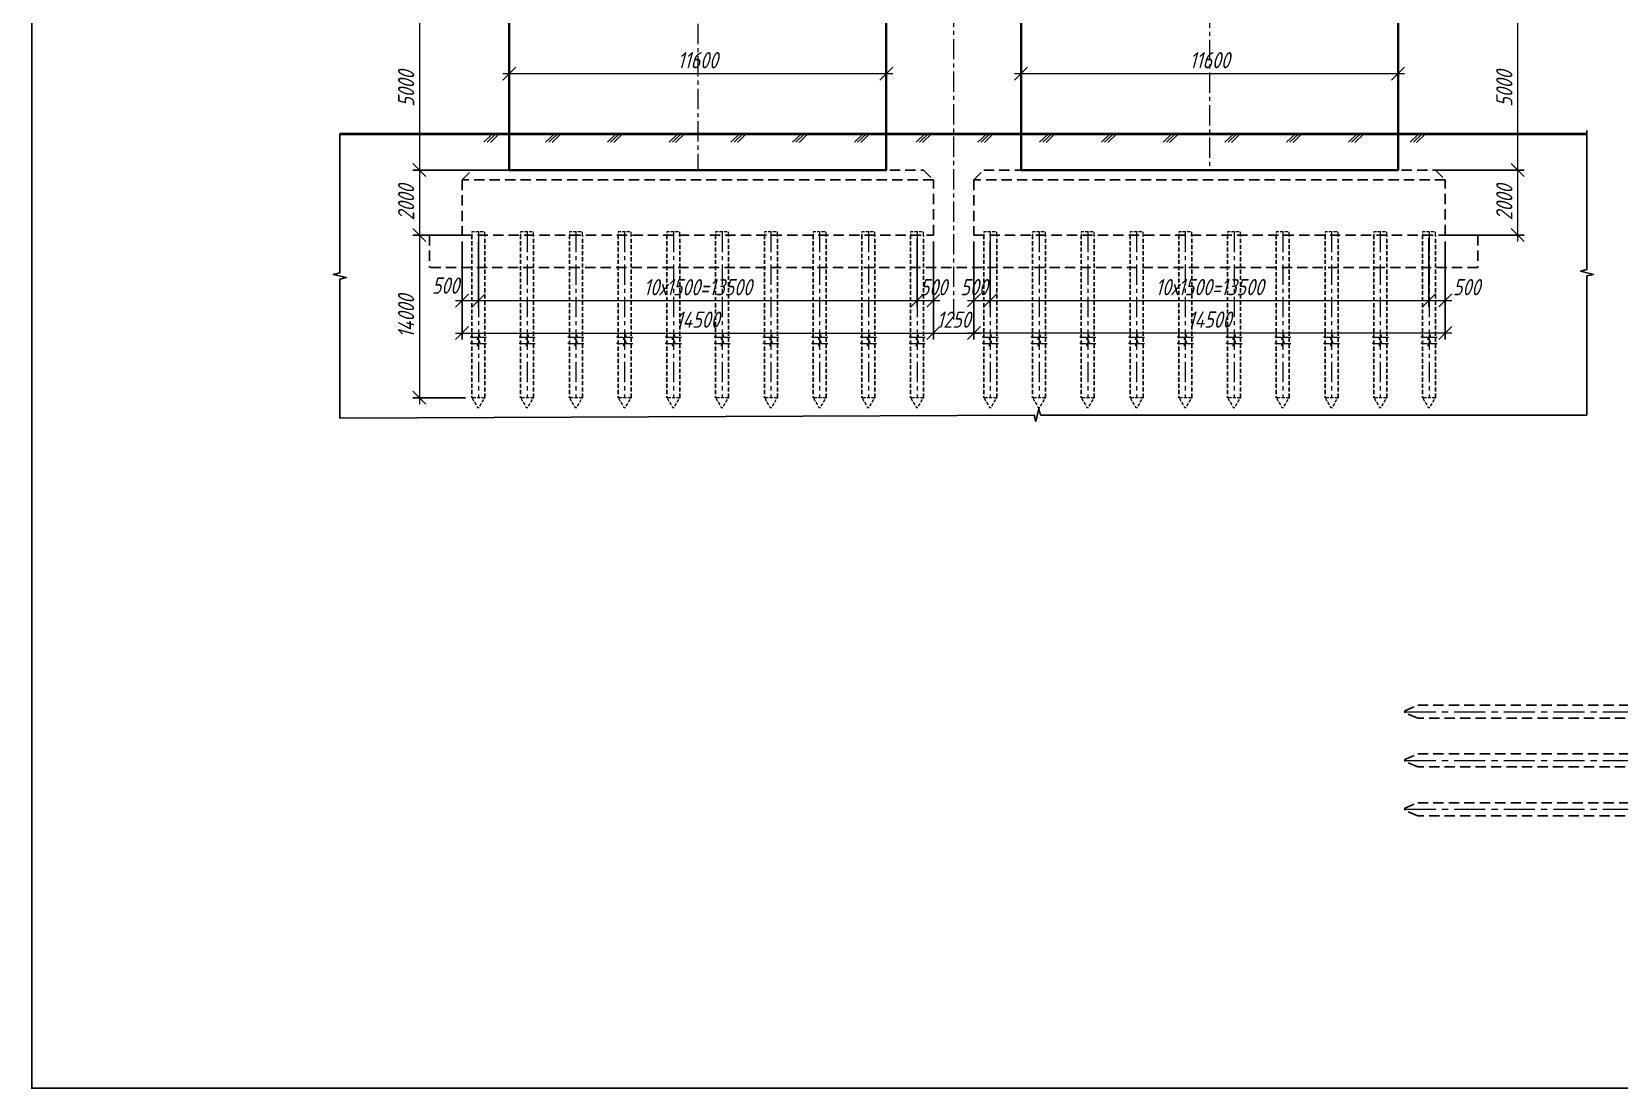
# Model space of a CAD drawing. Header units: millimetres. Extents: x 0 to 285450075, y -3000605 to 8125189010.
# Drawn here: x 7130155 to 7178999, y -10235 to 22255 of the extents above; entities that cross this region are included whole.
import ezdxf

# ---------------------------------------------------------------- set-up
doc = ezdxf.new("R2010")
doc.units = ezdxf.units.MM
for name, pattern in [('CENTER', [50.8, 31.75, -6.35, 6.35, -6.35]), ('DASHED', [7, 5, -2, 0]), ('невидимая', [9.525, 6.35, -3.175]), ('осевая', [2, 1.25, -0.25, 0.25, -0.25])]:
    doc.linetypes.add(name, pattern=pattern)
for name, color, linetype, lineweight in [('01_Основные', 7, 'Continuous', 40), ('04_Невидимые', 3, 'Continuous', 13), ('1-Бетон', 106, 'Continuous', 35), ('1-Оси', 1, 'CENTER', 20), ('ИС_Ось', 3, 'осевая', 18), ('ИС_Размер', 3, 'Continuous', 18), ('ИС_Тонкая', 3, 'Continuous', 18)]:
    doc.layers.add(name, color=color, linetype=linetype, lineweight=lineweight)
doc.layers.add('ИС_Невидимая', color=4, linetype='невидимая')
doc.styles.add('0', font='isocpeur.ttf', dxfattribs={"width": 0.8, "oblique": 15})
doc.dimstyles.new('М200', dxfattribs={"dimscale": 200, "dimtxt": 2.5, "dimasz": 2, "dimexe": 1, "dimexo": 1, "dimgap": 0.8, "dimtad": 1, "dimdec": 0, "dimzin": 0, "dimdsep": 46, "dimtxsty": '0', "dimblk": 'OBLIQUE', "dimcen": 0.09, "dimdle": 1, "dimclrd": 256, "dimclre": 256, "dimclrt": 256, "dimadec": 4, "dimazin": 0, "dimtfac": 1, "dimtdec": 0, "dimtmove": 1, "dimatfit": 2, "dimfxl": 1, "dimtolj": 1, "dimtzin": 0, "dimlwd": -1, "dimarcsym": 0})

# ---------------------------------------------------------------- blocks, each defined once
blk = doc.blocks.new('_OBLIQUE')
at = {"color": 0, "linetype": 'ByBlock', "lineweight": -2}
blk.add_line((0.5, 0.5), (-0.5, -0.5), dxfattribs=at)
blk = doc.blocks.new('*D1105')
at = {"layer": 'Defpoints', "color": 0, "linetype": 'Continuous', "transparency": 16777216}
for p in [(7144846, 20970), (7156446, 20970), (7156446, 20970)]:
    blk.add_point(p, dxfattribs=at)
at = {"layer": 'ИС_Размер', "transparency": 16777216}
blk.add_line((7144646, 20970), (7156646, 20970), dxfattribs=at)
at = {"layer": 'ИС_Размер', "linetype": 'Continuous', "transparency": 16777216, "xscale": 400, "yscale": 400, "zscale": 400, "rotation": 180}
blk.add_blockref('_OBLIQUE', (7144846, 20970), dxfattribs=at)
at = {"layer": 'ИС_Размер', "linetype": 'Continuous', "transparency": 16777216, "xscale": 400, "yscale": 400, "zscale": 400}
blk.add_blockref('_OBLIQUE', (7156446, 20970), dxfattribs=at)
at = {"layer": 'ИС_Размер', "linetype": 'Continuous', "transparency": 16777216, "insert": (7150646, 21380), "char_height": 500, "attachment_point": 5, "style": '0'}
blk.add_mtext('\\A1;11600', dxfattribs=at)
blk = doc.blocks.new('*D1194')
at = {"layer": 'Defpoints', "color": 0, "linetype": 'Continuous', "transparency": 16777216}
for p in [(7143970, 18002, 5778), (7142083, 16002), (7143672, 16002, 5778)]:
    blk.add_point(p, dxfattribs=at)
at = {"layer": 'ИС_Размер', "transparency": 16777216}
blk.add_line((7142083, 18202), (7142083, 15802), dxfattribs=at)
at = {"layer": 'ИС_Размер', "lineweight": -2, "transparency": 16777216}
for p, q in [((7143770, 18002), (7141883, 18002)), ((7143472, 16002), (7141883, 16002))]:
    blk.add_line(p, q, dxfattribs=at)
at = {"layer": 'ИС_Размер', "linetype": 'Continuous', "transparency": 16777216, "xscale": 400, "yscale": 400, "zscale": 400}
for p, rotation in [((7142083, 18002), 90), ((7142083, 16002), 270)]:
    blk.add_blockref('_OBLIQUE', p, dxfattribs=dict(at, rotation=rotation))
at = {"layer": 'ИС_Размер', "linetype": 'Continuous', "transparency": 16777216, "insert": (7141673, 17002), "char_height": 500, "attachment_point": 5, "rotation": 90, "style": '0'}
blk.add_mtext('\\A1;2000', dxfattribs=at)
blk = doc.blocks.new('*D1108')
at = {"layer": 'Defpoints', "color": 0, "linetype": 'Continuous', "transparency": 16777216}
for p in [(7160595, 20970), (7172195, 20970), (7172195, 20970)]:
    blk.add_point(p, dxfattribs=at)
at = {"layer": 'ИС_Размер', "transparency": 16777216}
blk.add_line((7160395, 20970), (7172395, 20970), dxfattribs=at)
at = {"layer": 'ИС_Размер', "linetype": 'Continuous', "transparency": 16777216, "xscale": 400, "yscale": 400, "zscale": 400, "rotation": 180}
blk.add_blockref('_OBLIQUE', (7160595, 20970), dxfattribs=at)
at = {"layer": 'ИС_Размер', "linetype": 'Continuous', "transparency": 16777216, "xscale": 400, "yscale": 400, "zscale": 400}
blk.add_blockref('_OBLIQUE', (7172195, 20970), dxfattribs=at)
at = {"layer": 'ИС_Размер', "linetype": 'Continuous', "transparency": 16777216, "insert": (7166395, 21380), "char_height": 500, "attachment_point": 5, "style": '0'}
blk.add_mtext('\\A1;11600', dxfattribs=at)
blk = doc.blocks.new('*D1196')
at = {"layer": 'Defpoints', "color": 0, "linetype": 'Continuous', "transparency": 16777216}
for p in [(7144846, 23002), (7142083, 18002), (7144846, 18002)]:
    blk.add_point(p, dxfattribs=at)
at = {"layer": 'ИС_Размер', "lineweight": -2, "transparency": 16777216}
for p, q in [((7144646, 23002), (7141883, 23002)), ((7144646, 18002), (7141883, 18002))]:
    blk.add_line(p, q, dxfattribs=at)
at = {"layer": 'ИС_Размер', "transparency": 16777216}
blk.add_line((7142083, 23202), (7142083, 17802), dxfattribs=at)
at = {"layer": 'ИС_Размер', "linetype": 'Continuous', "transparency": 16777216, "xscale": 400, "yscale": 400, "zscale": 400}
for p, rotation in [((7142083, 23002), 90), ((7142083, 18002), 270)]:
    blk.add_blockref('_OBLIQUE', p, dxfattribs=dict(at, rotation=rotation))
at = {"layer": 'ИС_Размер', "linetype": 'Continuous', "transparency": 16777216, "insert": (7141673, 20502), "char_height": 500, "attachment_point": 5, "rotation": 90, "style": '0'}
blk.add_mtext('\\A1;5000', dxfattribs=at)
blk = doc.blocks.new('*D1200')
at = {"layer": 'Defpoints', "color": 0, "linetype": 'Continuous', "transparency": 16777216}
for p in [(7172195, 23002), (7173071, 18002), (7175873, 18002)]:
    blk.add_point(p, dxfattribs=at)
at = {"layer": 'ИС_Размер', "lineweight": -2, "transparency": 16777216}
for p, q in [((7172395, 23002), (7176073, 23002)), ((7173271, 18002), (7176073, 18002))]:
    blk.add_line(p, q, dxfattribs=at)
at = {"layer": 'ИС_Размер', "transparency": 16777216}
blk.add_line((7175873, 23202), (7175873, 17802), dxfattribs=at)
at = {"layer": 'ИС_Размер', "linetype": 'Continuous', "transparency": 16777216, "xscale": 400, "yscale": 400, "zscale": 400}
for p, rotation in [((7175873, 23002), 90), ((7175873, 18002), 270)]:
    blk.add_blockref('_OBLIQUE', p, dxfattribs=dict(at, rotation=rotation))
at = {"layer": 'ИС_Размер', "linetype": 'Continuous', "transparency": 16777216, "insert": (7175463, 20502), "char_height": 500, "attachment_point": 5, "rotation": 90, "style": '0'}
blk.add_mtext('\\A1;5000', dxfattribs=at)
blk = doc.blocks.new('*D1201')
at = {"layer": 'Defpoints', "color": 0, "linetype": 'Continuous', "transparency": 16777216}
for p in [(7173071, 18002), (7173371, 16002), (7175873, 16002)]:
    blk.add_point(p, dxfattribs=at)
at = {"layer": 'ИС_Размер', "transparency": 16777216}
blk.add_line((7175873, 18202), (7175873, 15802), dxfattribs=at)
at = {"layer": 'ИС_Размер', "lineweight": -2, "transparency": 16777216}
for p, q in [((7173271, 18002), (7176073, 18002)), ((7173571, 16002), (7176073, 16002))]:
    blk.add_line(p, q, dxfattribs=at)
at = {"layer": 'ИС_Размер', "linetype": 'Continuous', "transparency": 16777216, "xscale": 400, "yscale": 400, "zscale": 400}
for p, rotation in [((7175873, 18002), 90), ((7175873, 16002), 270)]:
    blk.add_blockref('_OBLIQUE', p, dxfattribs=dict(at, rotation=rotation))
at = {"layer": 'ИС_Размер', "linetype": 'Continuous', "transparency": 16777216, "insert": (7175463, 17002), "char_height": 500, "attachment_point": 5, "rotation": 90, "style": '0'}
blk.add_mtext('\\A1;2000', dxfattribs=at)
blk = doc.blocks.new('земля')
at = {"layer": '04_Невидимые', "ltscale": 1000}
for points in [[(-536, -536), (0, 0)], [(-336, -536), (200, 0)], [(-136, -536), (400, 0)]]:
    blk.add_lwpolyline(points, dxfattribs=at)
blk = doc.blocks.new('*U1019')
at = {"layer": '04_Невидимые', "xscale": 0.5000000000000201, "yscale": 0.5000000000000201, "zscale": 0.5000000000000201, "rotation": 359.2773730583461}
blk.add_blockref('земля', (36, 134), dxfattribs=at)
blk = doc.blocks.new('*U1020')
at = {"color": 0, "linetype": 'ByBlock', "lineweight": -2, "transparency": 16777216}
for p in [(0, 0), (1900, 0), (3800, 0), (5700, 0), (7600, 0), (9500, 0), (11400, 0), (13300, 0), (15200, 0), (17100, 0), (19000, 0), (20900, 0), (22800, 0), (24700, 0), (26600, 0), (28500, 0)]:
    blk.add_blockref('*U1019', p, dxfattribs=at)
blk = doc.blocks.new('*D1098')
at = {"layer": 'Defpoints', "color": 0, "linetype": 'Continuous', "transparency": 16777216}
for p in [(7143672, 16002, 11556), (7142083, 11002), (7143696, 11002, 11556)]:
    blk.add_point(p, dxfattribs=at)
at = {"layer": 'ИС_Размер', "transparency": 16777216}
blk.add_line((7142083, 16202), (7142083, 10802), dxfattribs=at)
at = {"layer": 'ИС_Размер', "lineweight": -2, "transparency": 16777216}
for p, q in [((7143472, 16002), (7141883, 16002)), ((7143496, 11002), (7141883, 11002))]:
    blk.add_line(p, q, dxfattribs=at)
at = {"layer": 'ИС_Размер', "linetype": 'Continuous', "transparency": 16777216, "xscale": 400, "yscale": 400, "zscale": 400}
for p, rotation in [((7142083, 16002), 90), ((7142083, 11002), 270)]:
    blk.add_blockref('_OBLIQUE', p, dxfattribs=dict(at, rotation=rotation))
at = {"layer": 'ИС_Размер', "linetype": 'Continuous', "transparency": 16777216, "insert": (7141673, 13502), "char_height": 500, "attachment_point": 5, "rotation": 90, "style": '0'}
blk.add_mtext('\\A1;14000', dxfattribs=at)
blk = doc.blocks.new('*D1305')
at = {"layer": 'Defpoints', "color": 0, "linetype": 'Continuous', "transparency": 16777216}
for p in [(7143395, 16002, 5778), (7157896, 16002, 5778), (7157896, 12990)]:
    blk.add_point(p, dxfattribs=at)
at = {"layer": 'ИС_Размер', "lineweight": -2, "transparency": 16777216}
for p, q in [((7143395, 15802), (7143395, 12790)), ((7157896, 15802), (7157896, 12790))]:
    blk.add_line(p, q, dxfattribs=at)
at = {"layer": 'ИС_Размер', "transparency": 16777216}
blk.add_line((7143195, 12990), (7158096, 12990), dxfattribs=at)
at = {"layer": 'ИС_Размер', "linetype": 'Continuous', "transparency": 16777216, "xscale": 400, "yscale": 400, "zscale": 400, "rotation": 180}
blk.add_blockref('_OBLIQUE', (7143395, 12990), dxfattribs=at)
at = {"layer": 'ИС_Размер', "linetype": 'Continuous', "transparency": 16777216, "xscale": 400, "yscale": 400, "zscale": 400}
blk.add_blockref('_OBLIQUE', (7157896, 12990), dxfattribs=at)
at = {"layer": 'ИС_Размер', "linetype": 'Continuous', "transparency": 16777216, "insert": (7150645, 13400), "char_height": 500, "attachment_point": 5, "style": '0'}
blk.add_mtext('\\A1;14500', dxfattribs=at)
blk = doc.blocks.new('*D1306')
at = {"layer": 'Defpoints', "color": 0, "linetype": 'Continuous', "transparency": 16777216}
for p in [(7143396, 16002), (7143896, 16002), (7143896, 13988)]:
    blk.add_point(p, dxfattribs=at)
at = {"layer": 'ИС_Размер', "lineweight": -2, "transparency": 16777216}
for p, q in [((7143396, 15802), (7143396, 13788)), ((7143896, 15802), (7143896, 13788))]:
    blk.add_line(p, q, dxfattribs=at)
at = {"layer": 'ИС_Размер', "transparency": 16777216}
blk.add_line((7143196, 13988), (7144096, 13988), dxfattribs=at)
at = {"layer": 'ИС_Размер', "linetype": 'Continuous', "transparency": 16777216, "xscale": 400, "yscale": 400, "zscale": 400, "rotation": 180}
blk.add_blockref('_OBLIQUE', (7143396, 13988), dxfattribs=at)
at = {"layer": 'ИС_Размер', "linetype": 'Continuous', "transparency": 16777216, "xscale": 400, "yscale": 400, "zscale": 400}
blk.add_blockref('_OBLIQUE', (7143896, 13988), dxfattribs=at)
at = {"layer": 'ИС_Размер', "linetype": 'Continuous', "transparency": 16777216, "insert": (7142884, 14448), "char_height": 500, "attachment_point": 5, "style": '0'}
blk.add_mtext('\\A1;500', dxfattribs=at)
blk = doc.blocks.new('*D1307')
at = {"layer": 'Defpoints', "color": 0, "linetype": 'Continuous', "transparency": 16777216}
for p in [(7143896, 16002), (7157396, 16002), (7157396, 13988)]:
    blk.add_point(p, dxfattribs=at)
at = {"layer": 'ИС_Размер', "lineweight": -2, "transparency": 16777216}
for p, q in [((7143896, 15802), (7143896, 13788)), ((7157396, 15802), (7157396, 13788))]:
    blk.add_line(p, q, dxfattribs=at)
at = {"layer": 'ИС_Размер', "transparency": 16777216}
blk.add_line((7143696, 13988), (7157596, 13988), dxfattribs=at)
at = {"layer": 'ИС_Размер', "linetype": 'Continuous', "transparency": 16777216, "xscale": 400, "yscale": 400, "zscale": 400, "rotation": 180}
blk.add_blockref('_OBLIQUE', (7143896, 13988), dxfattribs=at)
at = {"layer": 'ИС_Размер', "linetype": 'Continuous', "transparency": 16777216, "xscale": 400, "yscale": 400, "zscale": 400}
blk.add_blockref('_OBLIQUE', (7157396, 13988), dxfattribs=at)
at = {"layer": 'ИС_Размер', "linetype": 'Continuous', "transparency": 16777216, "insert": (7150646, 14398), "char_height": 500, "width": 2082.04, "attachment_point": 5, "style": '0'}
blk.add_mtext('\\A1;10х1500=13500', dxfattribs=at)
blk = doc.blocks.new('*D1308')
at = {"layer": 'Defpoints', "color": 0, "linetype": 'Continuous', "transparency": 16777216}
for p in [(7157896, 16002), (7159145, 16002), (7159145, 12990)]:
    blk.add_point(p, dxfattribs=at)
at = {"layer": 'ИС_Размер', "lineweight": -2, "transparency": 16777216}
for p, q in [((7157896, 15802), (7157896, 12790)), ((7159145, 15802), (7159145, 12790))]:
    blk.add_line(p, q, dxfattribs=at)
at = {"layer": 'ИС_Размер', "transparency": 16777216}
blk.add_line((7157696, 12990), (7159345, 12990), dxfattribs=at)
at = {"layer": 'ИС_Размер', "linetype": 'Continuous', "transparency": 16777216, "xscale": 400, "yscale": 400, "zscale": 400, "rotation": 180}
blk.add_blockref('_OBLIQUE', (7157896, 12990), dxfattribs=at)
at = {"layer": 'ИС_Размер', "linetype": 'Continuous', "transparency": 16777216, "xscale": 400, "yscale": 400, "zscale": 400}
blk.add_blockref('_OBLIQUE', (7159145, 12990), dxfattribs=at)
at = {"layer": 'ИС_Размер', "linetype": 'Continuous', "transparency": 16777216, "insert": (7158520, 13400), "char_height": 500, "attachment_point": 5, "style": '0'}
blk.add_mtext('\\A1;1250', dxfattribs=at)
blk = doc.blocks.new('*D1309')
at = {"layer": 'Defpoints', "color": 0, "linetype": 'Continuous', "transparency": 16777216}
for p in [(7157396, 16102, 5778), (7157896, 16002, 5778), (7157896, 13988)]:
    blk.add_point(p, dxfattribs=at)
at = {"layer": 'ИС_Размер', "lineweight": -2, "transparency": 16777216}
for p, q in [((7157396, 15902), (7157396, 13788)), ((7157896, 15802), (7157896, 13788))]:
    blk.add_line(p, q, dxfattribs=at)
at = {"layer": 'ИС_Размер', "transparency": 16777216}
blk.add_line((7157196, 13988), (7158096, 13988), dxfattribs=at)
at = {"layer": 'ИС_Размер', "linetype": 'Continuous', "transparency": 16777216, "xscale": 400, "yscale": 400, "zscale": 400, "rotation": 180}
blk.add_blockref('_OBLIQUE', (7157396, 13988), dxfattribs=at)
at = {"layer": 'ИС_Размер', "linetype": 'Continuous', "transparency": 16777216, "xscale": 400, "yscale": 400, "zscale": 400}
blk.add_blockref('_OBLIQUE', (7157896, 13988), dxfattribs=at)
at = {"layer": 'ИС_Размер', "linetype": 'Continuous', "transparency": 16777216, "insert": (7157896, 14398), "char_height": 500, "attachment_point": 5, "style": '0'}
blk.add_mtext('\\A1;500', dxfattribs=at)
blk = doc.blocks.new('*D1301')
at = {"layer": 'Defpoints', "color": 0, "linetype": 'Continuous', "transparency": 16777216}
for p in [(7159145, 16005, 5778), (7173645, 16005, 5778), (7173645, 12993)]:
    blk.add_point(p, dxfattribs=at)
at = {"layer": 'ИС_Размер', "lineweight": -2, "transparency": 16777216}
for p, q in [((7159145, 15805), (7159145, 12793)), ((7173645, 15805), (7173645, 12793))]:
    blk.add_line(p, q, dxfattribs=at)
at = {"layer": 'ИС_Размер', "transparency": 16777216}
blk.add_line((7158945, 12993), (7173845, 12993), dxfattribs=at)
at = {"layer": 'ИС_Размер', "linetype": 'Continuous', "transparency": 16777216, "xscale": 400, "yscale": 400, "zscale": 400, "rotation": 180}
blk.add_blockref('_OBLIQUE', (7159145, 12993), dxfattribs=at)
at = {"layer": 'ИС_Размер', "linetype": 'Continuous', "transparency": 16777216, "xscale": 400, "yscale": 400, "zscale": 400}
blk.add_blockref('_OBLIQUE', (7173645, 12993), dxfattribs=at)
at = {"layer": 'ИС_Размер', "linetype": 'Continuous', "transparency": 16777216, "insert": (7166395, 13403), "char_height": 500, "attachment_point": 5, "style": '0'}
blk.add_mtext('\\A1;14500', dxfattribs=at)
blk = doc.blocks.new('*D1302')
at = {"layer": 'Defpoints', "color": 0, "linetype": 'Continuous', "transparency": 16777216}
for p in [(7159145, 16005), (7159645, 16005), (7159645, 13991)]:
    blk.add_point(p, dxfattribs=at)
at = {"layer": 'ИС_Размер', "lineweight": -2, "transparency": 16777216}
for p, q in [((7159145, 15805), (7159145, 13791)), ((7159645, 15805), (7159645, 13791))]:
    blk.add_line(p, q, dxfattribs=at)
at = {"layer": 'ИС_Размер', "transparency": 16777216}
blk.add_line((7158945, 13991), (7159845, 13991), dxfattribs=at)
at = {"layer": 'ИС_Размер', "linetype": 'Continuous', "transparency": 16777216, "xscale": 400, "yscale": 400, "zscale": 400, "rotation": 180}
blk.add_blockref('_OBLIQUE', (7159145, 13991), dxfattribs=at)
at = {"layer": 'ИС_Размер', "linetype": 'Continuous', "transparency": 16777216, "xscale": 400, "yscale": 400, "zscale": 400}
blk.add_blockref('_OBLIQUE', (7159645, 13991), dxfattribs=at)
at = {"layer": 'ИС_Размер', "linetype": 'Continuous', "transparency": 16777216, "insert": (7159145, 14401), "char_height": 500, "attachment_point": 5, "style": '0'}
blk.add_mtext('\\A1;500', dxfattribs=at)
blk = doc.blocks.new('*D1303')
at = {"layer": 'Defpoints', "color": 0, "linetype": 'Continuous', "transparency": 16777216}
for p in [(7159645, 16005), (7173145, 16005), (7173145, 13991)]:
    blk.add_point(p, dxfattribs=at)
at = {"layer": 'ИС_Размер', "lineweight": -2, "transparency": 16777216}
for p, q in [((7159645, 15805), (7159645, 13791)), ((7173145, 15805), (7173145, 13791))]:
    blk.add_line(p, q, dxfattribs=at)
at = {"layer": 'ИС_Размер', "transparency": 16777216}
blk.add_line((7159445, 13991), (7173345, 13991), dxfattribs=at)
at = {"layer": 'ИС_Размер', "linetype": 'Continuous', "transparency": 16777216, "xscale": 400, "yscale": 400, "zscale": 400, "rotation": 180}
blk.add_blockref('_OBLIQUE', (7159645, 13991), dxfattribs=at)
at = {"layer": 'ИС_Размер', "linetype": 'Continuous', "transparency": 16777216, "xscale": 400, "yscale": 400, "zscale": 400}
blk.add_blockref('_OBLIQUE', (7173145, 13991), dxfattribs=at)
at = {"layer": 'ИС_Размер', "linetype": 'Continuous', "transparency": 16777216, "insert": (7166395, 14401), "char_height": 500, "width": 2082.04, "attachment_point": 5, "style": '0'}
blk.add_mtext('\\A1;10х1500=13500', dxfattribs=at)
blk = doc.blocks.new('*D1304')
at = {"layer": 'Defpoints', "color": 0, "linetype": 'Continuous', "transparency": 16777216}
for p in [(7173145, 16105, 5778), (7173645, 16005, 5778), (7173645, 13991)]:
    blk.add_point(p, dxfattribs=at)
at = {"layer": 'ИС_Размер', "lineweight": -2, "transparency": 16777216}
for p, q in [((7173145, 15905), (7173145, 13791)), ((7173645, 15805), (7173645, 13791))]:
    blk.add_line(p, q, dxfattribs=at)
at = {"layer": 'ИС_Размер', "transparency": 16777216}
blk.add_line((7172945, 13991), (7173845, 13991), dxfattribs=at)
at = {"layer": 'ИС_Размер', "linetype": 'Continuous', "transparency": 16777216, "xscale": 400, "yscale": 400, "zscale": 400, "rotation": 180}
blk.add_blockref('_OBLIQUE', (7173145, 13991), dxfattribs=at)
at = {"layer": 'ИС_Размер', "linetype": 'Continuous', "transparency": 16777216, "xscale": 400, "yscale": 400, "zscale": 400}
blk.add_blockref('_OBLIQUE', (7173645, 13991), dxfattribs=at)
at = {"layer": 'ИС_Размер', "linetype": 'Continuous', "transparency": 16777216, "insert": (7174302, 14401), "char_height": 500, "attachment_point": 5, "style": '0'}
blk.add_mtext('\\A1;500', dxfattribs=at)
blk = doc.blocks.new('*U1021')
at = {"color": 0, "linetype": 'ByBlock', "lineweight": -2}
for p, q in [((5.4, 0), (0, 0)), ((14.2, 0), (8.9, 0)), ((14.2, 0), (17.2, 0)), ((0, 0), (-3, 0))]:
    blk.add_line(p, q, dxfattribs=at)
blk.add_lwpolyline([(8.9, 0), (8, -3.5), (6.2, 3.5), (5.4, 0)], dxfattribs=at)
blk = doc.blocks.new('*U1022')
at = {"color": 0, "linetype": 'ByBlock', "lineweight": -2}
for p, q in [((5.4, 0), (0, 0)), ((14.2, 0), (8.9, 0)), ((14.2, 0), (17.2, 0)), ((0, 0), (-3, 0))]:
    blk.add_line(p, q, dxfattribs=at)
blk.add_lwpolyline([(8.9, 0), (8, -3.5), (6.2, 3.5), (5.4, 0)], dxfattribs=at)
blk = doc.blocks.new('*U1310')
at = {"layer": '04_Невидимые', "color": 4, "linetype": 'DASHED', "ltscale": 20, "flags": 128}
for points in [[(200, 2600), (200, 2700), (-200, 2700), (-200, 2600)], [(200, -2400), (-200, -2400), (-24, -2700), (26, -2700), (200, -2400)]]:
    blk.add_lwpolyline(points, dxfattribs=at)
at = {"layer": 'ИС_Невидимая', "ltscale": 20}
for points in [[(-200, 2600), (-200, -2400)], [(200, -2400), (200, 2600)]]:
    blk.add_lwpolyline(points, dxfattribs=at)
at = {"layer": 'ИС_Ось', "ltscale": 500, "flags": 128}
blk.add_lwpolyline([(0, 2700), (0, -2400)], dxfattribs=at)
at = {"layer": 'ИС_Тонкая', "xscale": -24.62300410485155, "yscale": 24.62300410485155, "zscale": 24.62300410485155}
for name, p in [('*U1021', (175, -539)), ('*U1022', (175, -732))]:
    blk.add_blockref(name, p, dxfattribs=at)
blk = doc.blocks.new('*U1311')
at = {"layer": '1-Бетон', "color": 0, "linetype": 'ByBlock', "lineweight": -2, "transparency": 16777216}
for p in [(0, 0), (1500, 0), (3000, 0), (4500, 0), (6000, 0), (7500, 0), (9000, 0), (10500, 0), (12000, 0), (13500, 0)]:
    blk.add_blockref('*U1310', p, dxfattribs=at)
blk = doc.blocks.new('*U1312')
at = {"layer": '04_Невидимые', "color": 4, "linetype": 'DASHED', "ltscale": 20, "flags": 128}
for points in [[(200, 2600), (200, 2700), (-200, 2700), (-200, 2600)], [(200, -2400), (-200, -2400), (-24, -2700), (26, -2700), (200, -2400)]]:
    blk.add_lwpolyline(points, dxfattribs=at)
at = {"layer": 'ИС_Невидимая', "ltscale": 20}
for points in [[(-200, 2600), (-200, -2400)], [(200, -2400), (200, 2600)]]:
    blk.add_lwpolyline(points, dxfattribs=at)
at = {"layer": 'ИС_Ось', "ltscale": 500, "flags": 128}
blk.add_lwpolyline([(0, 2700), (0, -2400)], dxfattribs=at)
at = {"layer": 'ИС_Тонкая', "xscale": -24.62300410485155, "yscale": 24.62300410485155, "zscale": 24.62300410485155}
for name, p in [('*U1021', (175, -539)), ('*U1022', (175, -732))]:
    blk.add_blockref(name, p, dxfattribs=at)
blk = doc.blocks.new('*U1313')
at = {"layer": '1-Бетон', "color": 0, "linetype": 'ByBlock', "lineweight": -2, "transparency": 16777216}
for p in [(0, 0), (1500, 0), (3000, 0), (4500, 0), (6000, 0), (7500, 0), (9000, 0), (10500, 0), (12000, 0), (13500, 0)]:
    blk.add_blockref('*U1312', p, dxfattribs=at)

msp = doc.modelspace()

# ---------------------------------------------------------------- linework, layer by layer
at = {"color": 7}
msp.add_lwpolyline([(7130154.5264, 60973.4665), (7206741.761, 60973.4665), (7206741.761, -10235.03), (7130154.5264, -10235.03)], close=True, dxfattribs=at)
at = {"color": 0, "linetype": 'ByBlock', "lineweight": -2, "ltscale": 0.5, "elevation": 16874.3138}
for points in [[(7139633.9713, 19120.1379), (7139633.9713, 14842.9888), (7139436.3238, 14793.5769), (7139831.6188, 14694.7532), (7139633.9713, 14645.3413), (7139633.9713, 10368.1922)], [(7178005.5783, 10467.016), (7161193.4357, 10467.016), (7161144.0238, 10664.6635), (7161045.2001, 10269.3685), (7160995.7882, 10467.016), (7139633.9713, 10368.1922)]]:
    msp.add_lwpolyline(points, dxfattribs=at)
at = {"color": 0, "linetype": 'ByBlock', "lineweight": -2, "ltscale": 0.5}
msp.add_lwpolyline([(7178005.5783, 19218.9616), (7178005.5783, 14941.8126), (7177807.9308, 14892.4007), (7178203.2258, 14793.577), (7178005.5783, 14744.1651), (7178005.5783, 10467.016)], dxfattribs=at)
at = {"layer": '01_Основные', "elevation": 16874.3138}
msp.add_lwpolyline([(7139633.9713, 19120.1379), (7178005.5783, 19120.1379)], dxfattribs=at)
at = {"layer": '1-Бетон'}
for points in [[(7144845.8656, 18002.0474), (7156445.8656, 18002.0474), (7156445.8656, 23002.1129), (7144845.8656, 23002.1129)], [(7160595.4306, 18001.9899), (7172195.4306, 18001.9899), (7172195.0654, 23002.1129), (7160595.0654, 23002.1129)]]:
    msp.add_lwpolyline(points, close=True, dxfattribs=at)
at = {"layer": '1-Оси', "ltscale": 30, "transparency": 33554687, "elevation": 5778.159}
for points in [[(7172400.7325, 1344.8242), (7186909.049, 1344.8242)], [(7172400.7325, -155.1758), (7186909.049, -155.1758)], [(7172400.7325, -1655.1758), (7186909.049, -1655.1758)]]:
    msp.add_lwpolyline(points, dxfattribs=at)
at = {"layer": 'ИС_Невидимая', "ltscale": 50}
for points in [[(7157895.1543, 17702.0493), (7143395.1543, 17701.9343), (7143694.7987, 18001.9305), (7157595.1543, 18002.0493)], [(7143395.5099, 16002.0493), (7157895.5099, 16002.0493), (7157895.1543, 17702.0493), (7143395.1543, 17702.0493)], [(7173645.3321, 17702.0493), (7159145.3321, 17701.9343), (7159444.9765, 18001.9305), (7173345.3321, 18002.0493)], [(7159145.6878, 16001.992), (7173645.6878, 16001.992), (7173645.3321, 17701.992), (7159145.3321, 17701.992)]]:
    msp.add_lwpolyline(points, close=True, dxfattribs=at)
for points in [[(7143395.905, 16001.9918), (7142395.905, 16001.9918), (7142395.905, 15001.9918)], [(7173645.6878, 16001.7193), (7174645.6878, 16001.7193), (7174645.6878, 15001.7193)], [(7174645.6878, 15001.9918), (7142395.905, 15001.9918)]]:
    msp.add_lwpolyline(points, dxfattribs=at)
at = {"layer": 'ИС_Невидимая', "ltscale": 50, "elevation": 5778.159}
for points in [[(7186800.599, 1544.8212), (7186908.9155, 1544.8271), (7186908.9155, 1144.8964), (7186800.7325, 1144.8242), (7172800.7325, 1144.8242), (7172400.7325, 1314.8242), (7172400.7325, 1374.8242), (7172800.7325, 1544.8242), (7186800.7325, 1544.8242)], [(7186800.7325, -355.1758), (7172800.7325, -355.1758), (7172400.7325, -185.1758), (7172400.7325, -125.1758), (7172800.7325, 44.8242), (7186800.7325, 44.8242)], [(7186800.7325, -1855.1758), (7172800.7325, -1855.1758), (7172400.7325, -1685.1758), (7172400.7325, -1625.1758), (7172800.7325, -1455.1758), (7186800.7325, -1455.1758)]]:
    msp.add_lwpolyline(points, dxfattribs=at)
at = {"layer": 'ИС_Ось', "ltscale": 500}
msp.add_lwpolyline([(7158520.421, 13407.2517), (7158520.421, 35558.3191)], dxfattribs=at)
at = {"layer": 'ИС_Ось', "ltscale": 500, "flags": 128}
for points in [[(7166395.0654, 32002.1129), (7166395.0654, 18001.9899)], [(7150645.8656, 31502.1129), (7150645.8656, 18001.9899)]]:
    msp.add_lwpolyline(points, dxfattribs=at)

# ---------------------------------------------------------------- block references
at = {"color": 1}
msp.add_blockref('*U1020', (7144299.7069, 18987.0192, 16874.3138), dxfattribs=at)
at = {"layer": '1-Бетон'}
for name, p in [('*U1311', (7143895.7491, 13402.083)), ('*U1313', (7159645.9269, 13402.0831))]:
    msp.add_blockref(name, p, dxfattribs=at)

# ---------------------------------------------------------------- dimensions: what is measured, and where the dimension line sits
at = {"layer": 'ИС_Размер', "linetype": 'Continuous'}
for base, p1, p2, picture, middle in [((7142083.4226, 18002.0458), (7144845.8656, 23002.1129), (7144845.8656, 18002.0458), '*D1196', (7141673.4226, 20502.0793)), ((7175873.4653, 18002.0493), (7172195.0654, 23002.1129), (7173070.7145, 18002.0493), '*D1200', (7175463.4653, 20502.0811)), ((7142083.4226, 16002.0493, -5778.159), (7143970.3943, 18002.0455), (7143671.639, 16002.0493), '*D1194', (7141673.4226, 17002.0474, -5778.159)), ((7175873.4653, 16002.0493), (7173070.7145, 18002.0493), (7173371.0702, 16002.0493), '*D1201', (7175463.4653, 17002.0493))]:
    dim = msp.add_linear_dim(base=base, p1=p1, p2=p2, angle=90, dimstyle='М200', dxfattribs=at)
    dim.commit()
    dim.dimension.update_dxf_attribs({"geometry": picture, "text_midpoint": middle})
for base, p1, p2, picture, middle in [((7156446.0024, 20969.5013), (7144846.0024, 20969.5013), (7156446.0024, 20969.5013), '*D1105', (7150646.0024, 21379.5013)), ((7172195.2022, 20969.5013), (7160595.2022, 20969.5013), (7172195.2022, 20969.5013), '*D1108', (7166395.2022, 21379.5013)), ((7157895.5099, 12989.7277, -5778.159), (7143395.3716, 16001.9918), (7157895.5099, 16001.9918), '*D1305', (7150645.4407, 13399.7277, -5778.159)), ((7173645.292, 12993.0226, -5778.159), (7159145.1536, 16005.2867), (7173645.292, 16005.2867), '*D1301', (7166395.2228, 13403.0226, -5778.159))]:
    dim = msp.add_linear_dim(base=base, p1=p1, p2=p2, dimstyle='М200', dxfattribs=at)
    dim.commit()
    dim.dimension.update_dxf_attribs({"geometry": picture, "text_midpoint": middle})
dim = msp.add_linear_dim(base=(7142083.4226, 11002.0783, -11556.318), p1=(7143671.639, 16002.0493), p2=(7143695.7954, 11002.0783), angle=90, text='14000', dimstyle='М200', dxfattribs=at)
dim.commit()
dim.dimension.update_dxf_attribs({"geometry": '*D1098', "text_midpoint": (7141673.4226, 13502.0638, -11556.318)})
for base, p1, p2, picture, middle in [((7143895.5128, 13987.8917), (7143395.5099, 16001.9918), (7143895.5128, 16001.9918), '*D1306', (7142883.9829, 14037.7676)), ((7157895.5099, 13987.7357, -5778.159), (7157395.5099, 16102.0208), (7157895.5099, 16001.9918), '*D1309', (7157895.5099, 13987.7357, -5778.159)), ((7159145.1048, 12989.7277), (7157895.5099, 16002.0977), (7159145.1048, 16001.9918), '*D1308', (7158520.3074, 12989.7277)), ((7159645.2949, 13991.1866), (7159145.292, 16005.2867), (7159645.2949, 16005.2867), '*D1302', (7159145.292, 13991.1866)), ((7173645.292, 13991.0306, -5778.159), (7173145.292, 16105.3157), (7173645.292, 16005.2867), '*D1304', (7174302.3869, 13991.0306, -5778.159))]:
    dim = msp.add_linear_dim(base=base, p1=p1, p2=p2, dimstyle='М200', dxfattribs=at)
    dim.commit()
    dim.dimension.update_dxf_attribs({"geometry": picture, "text_midpoint": middle, "dimtype": 160})
for base, p1, p2, picture, middle in [((7157395.5128, 13987.8917), (7143895.5128, 16001.9918), (7157395.5128, 16001.9918), '*D1307', (7150645.5128, 14397.8917)), ((7173145.2949, 13991.1866), (7159645.2949, 16005.2867), (7173145.2949, 16005.2867), '*D1303', (7166395.2949, 14401.1866))]:
    dim = msp.add_linear_dim(base=base, p1=p1, p2=p2, text='10х1500=<>', dimstyle='М200', dxfattribs=at)
    dim.commit()
    dim.dimension.update_dxf_attribs({"geometry": picture, "text_midpoint": middle})

doc.saveas('drawing.dxf')
